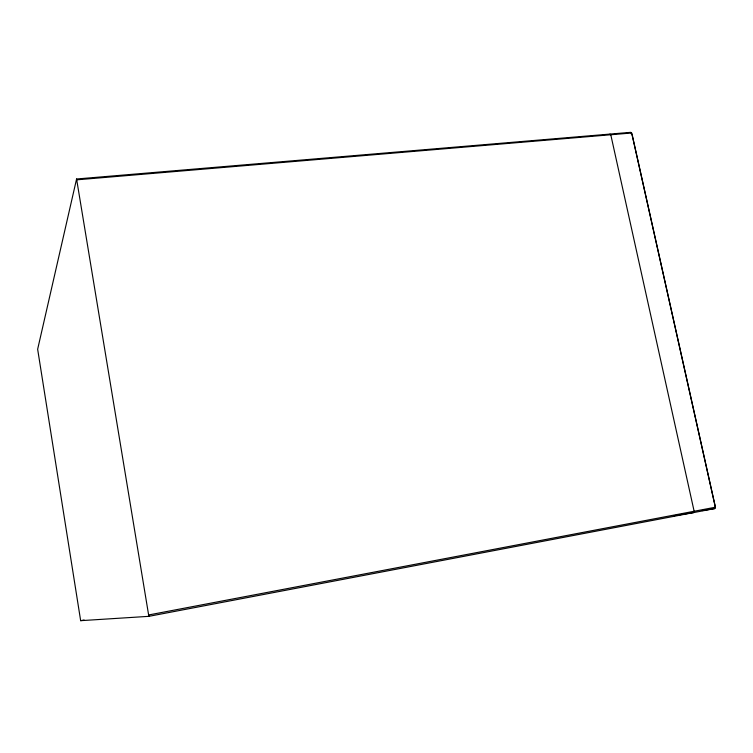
<?xml version="1.0" encoding="UTF-8"?>
<svg xmlns="http://www.w3.org/2000/svg" width="753" height="753" viewBox="0 0 753 753"><rect width="100%" height="100%" fill="white"/><g stroke="black" fill="none" stroke-linecap="round" stroke-linejoin="round"><path stroke-width="1.13" d="M76.58 178.998L37.65 349.241L80.656 620.67L148.849 616.34L714.926 508.529L715.171 506.025L632.115 134.552L630.835 132.33L76.58 178.998L148.849 616.34M148.802 614.937L715.35 507.23L631.673 132.989L76.891 179.816M80.656 620.67L84.12 620.011M702.163 510.581L714.926 508.529M673.991 515.72L693.729 512.567L694.134 511.268L610.777 134.749L609.958 134.081M631.278 133.902L632.115 134.552"/></g></svg>
